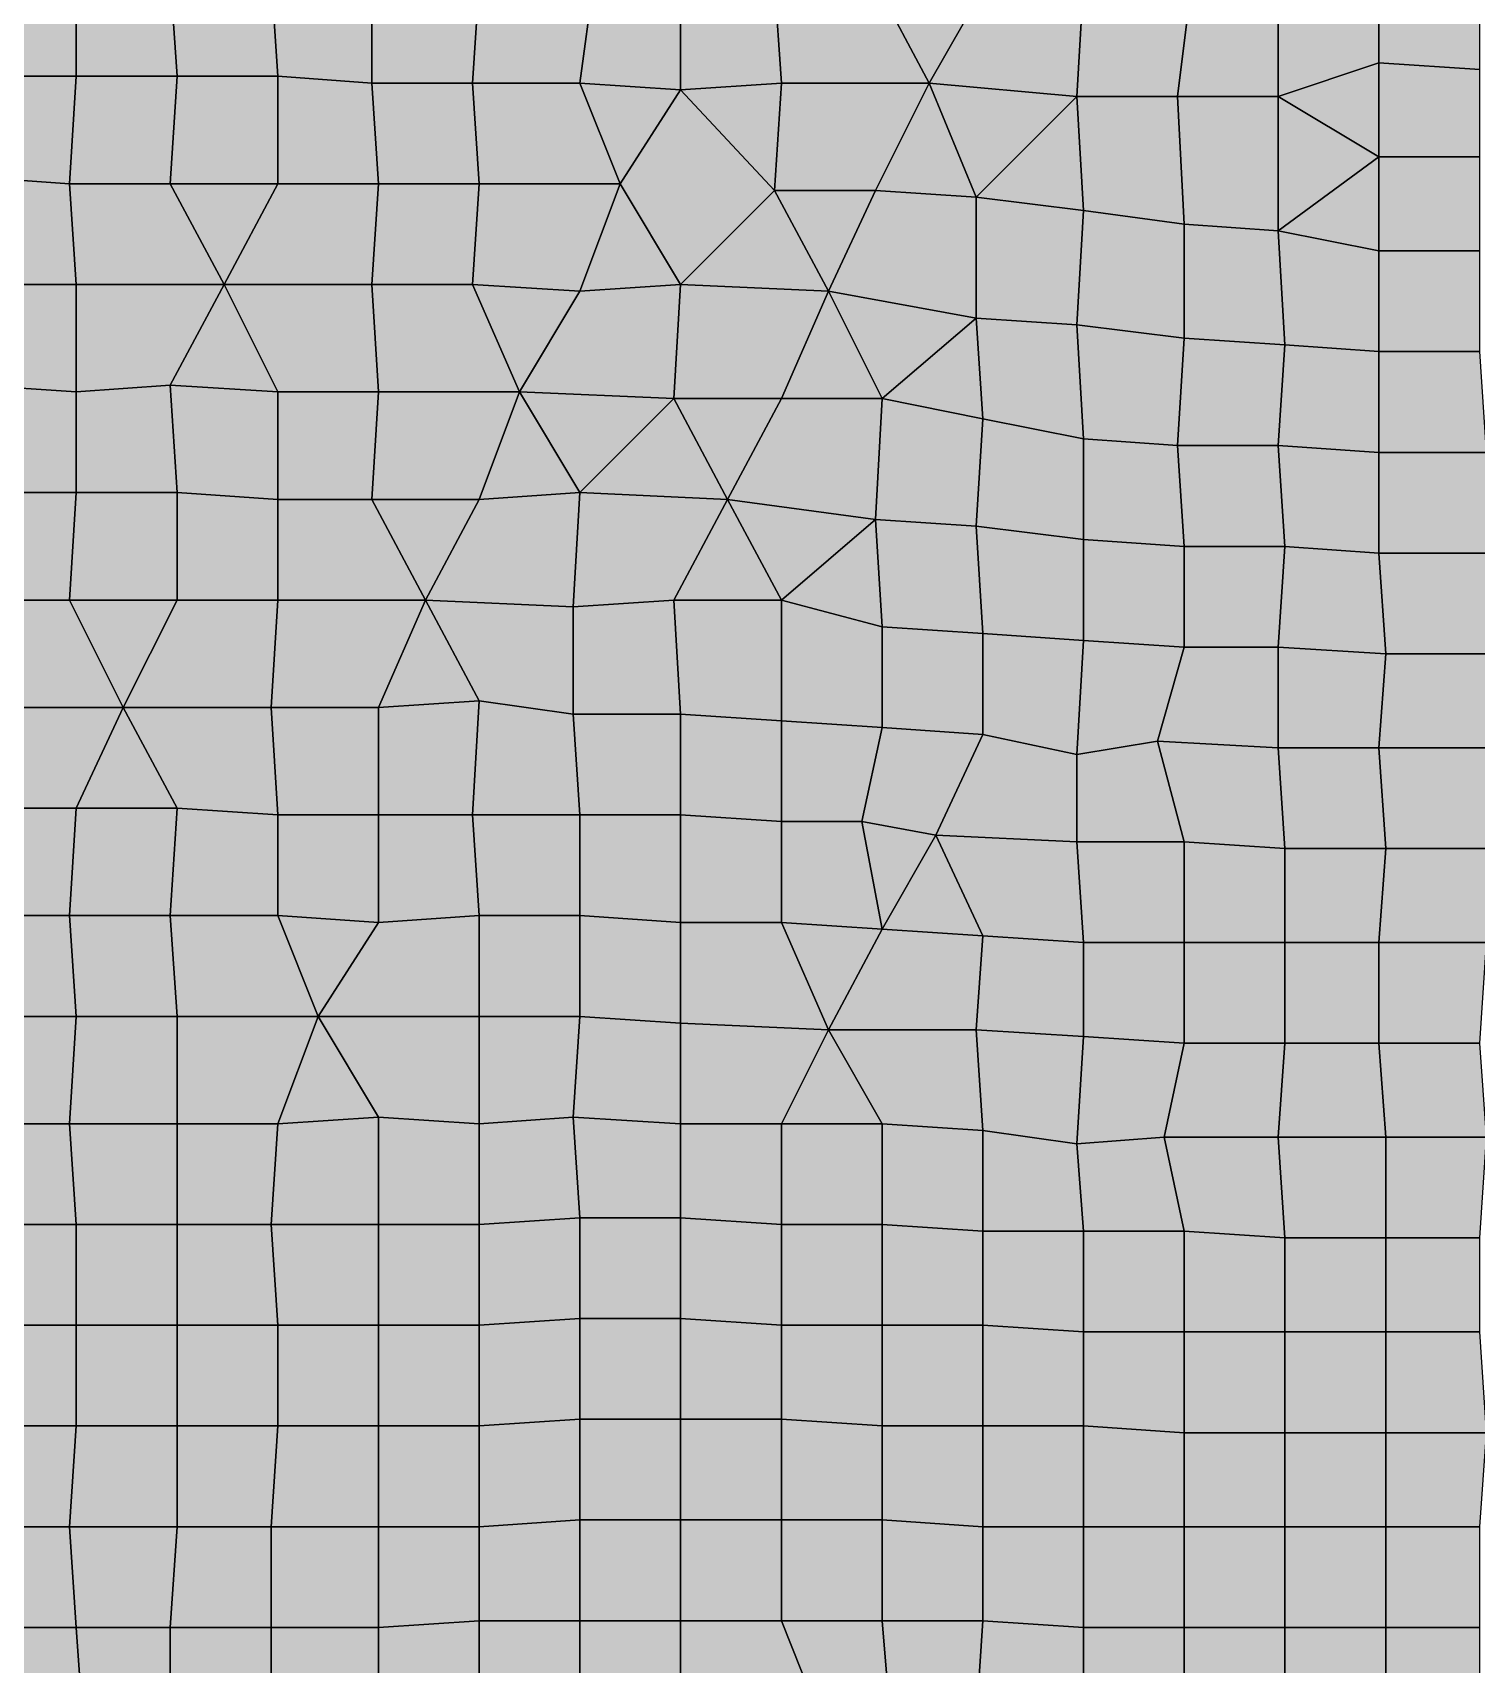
# Model space of a CAD drawing. Header units: metres. Extents: x -7480 to 79269, y -9100 to 45880.
# Drawn here: x 25930 to 30230, y 890 to 5750 of the extents above; entities that cross this region are included whole.
import ezdxf

# ---------------------------------------------------------------- set-up
doc = ezdxf.new("R2010")
doc.units = ezdxf.units.M
doc.layers.add('COLOR_1', color=1, linetype='Continuous')
doc.layers.add('COLOR_181', color=181, linetype='Continuous')

msp = doc.modelspace()

# ---------------------------------------------------------------- hatches: boundary and pattern name
at = {"layer": 'COLOR_1'}
for points in [[(25760, 1300), (26040, 1300), (26060, 1600), (25760, 1600)], [(26040, 1300), (26360, 1300), (26360, 1600), (26060, 1600)], [(26360, 1300), (26640, 1300), (26660, 1600), (26360, 1600)], [(26640, 1300), (26960, 1300), (26960, 1600), (26660, 1600)], [(26040, 1300), (26060, 1000), (26340, 1000), (26360, 1300)], [(26340, 1000), (26640, 1000), (26640, 1300), (26360, 1300)], [(25760, 1000), (25820, 720), (26080, 720), (26060, 1000)], [(26060, 1000), (26080, 720), (26340, 720), (26340, 1000)], [(26340, 720), (26640, 720), (26640, 1000), (26340, 1000)]]:
    msp.add_hatch(color=256, dxfattribs=at).paths.add_polyline_path(points)
at = {"layer": 'COLOR_181'}
for points in [[(25740, 5620), (26060, 5620), (26060, 5920), (25760, 5920)], [(26060, 5620), (26360, 5620), (26340, 5920), (26060, 5920)], [(26340, 5920), (26360, 5620), (26660, 5620), (26640, 5920)], [(26640, 5920), (26660, 5620), (26940, 5600), (26940, 5920)], [(26940, 5600), (27240, 5600), (27260, 5900), (26940, 5920)], [(27240, 5600), (27560, 5600), (27600, 5900), (27260, 5900)], [(27560, 5600), (27860, 5580), (27860, 5900), (27600, 5900)], [(27860, 5580), (28160, 5600), (28140, 5900), (27860, 5900)], [(28140, 5900), (28160, 5600), (28600, 5600), (28440, 5900)], [(28440, 5900), (28600, 5600), (28760, 5880)], [(28600, 5600), (29040, 5560), (29060, 5900), (28760, 5880)], [(29040, 5560), (29340, 5560), (29380, 5880), (29060, 5900)], [(29340, 5560), (29640, 5560), (29640, 5920), (29380, 5880)], [(29640, 5560), (29940, 5660), (29940, 5920), (29640, 5920)], [(29940, 5660), (30240, 5640), (30240, 5920), (29940, 5920)], [(29640, 5560), (29940, 5380), (29940, 5660)], [(29940, 5380), (30240, 5380), (30240, 5640), (29940, 5660)], [(25740, 5620), (25760, 5320), (26040, 5300), (26060, 5620)], [(26040, 5300), (26340, 5300), (26360, 5620), (26060, 5620)], [(26340, 5300), (26660, 5300), (26660, 5620), (26360, 5620)], [(26660, 5300), (26960, 5300), (26940, 5600), (26660, 5620)], [(26940, 5600), (26960, 5300), (27260, 5300), (27240, 5600)], [(27240, 5600), (27260, 5300), (27680, 5300), (27560, 5600)], [(27560, 5600), (27680, 5300), (27860, 5580)], [(27860, 5580), (28140, 5280), (28160, 5600)], [(28140, 5280), (28440, 5280), (28600, 5600), (28160, 5600)], [(28440, 5280), (28740, 5260), (28600, 5600)], [(28600, 5600), (28740, 5260), (29040, 5560)], [(27680, 5300), (27860, 5000), (28140, 5280), (27860, 5580)], [(28740, 5260), (29060, 5220), (29040, 5560)], [(29040, 5560), (29060, 5220), (29360, 5180), (29340, 5560)], [(29340, 5560), (29360, 5180), (29640, 5160), (29640, 5560)], [(29640, 5160), (29940, 5380), (29640, 5560)], [(29640, 5160), (29940, 5100), (29940, 5380)], [(29940, 5100), (30240, 5100), (30240, 5380), (29940, 5380)], [(25740, 5000), (26060, 5000), (26040, 5300), (25760, 5320)], [(26040, 5300), (26060, 5000), (26500, 5000), (26340, 5300)], [(26340, 5300), (26500, 5000), (26660, 5300)], [(26500, 5000), (26940, 5000), (26960, 5300), (26660, 5300)], [(26940, 5000), (27240, 5000), (27260, 5300), (26960, 5300)], [(27240, 5000), (27560, 4980), (27680, 5300), (27260, 5300)], [(27560, 4980), (27860, 5000), (27680, 5300)], [(27860, 5000), (28300, 4980), (28140, 5280)], [(28140, 5280), (28300, 4980), (28440, 5280)], [(28300, 4980), (28740, 4900), (28740, 5260), (28440, 5280)], [(28740, 4900), (29040, 4880), (29060, 5220), (28740, 5260)], [(29040, 4880), (29360, 4840), (29360, 5180), (29060, 5220)], [(29360, 4840), (29660, 4820), (29640, 5160), (29360, 5180)], [(29640, 5160), (29660, 4820), (29940, 4800), (29940, 5100)], [(29940, 4800), (30240, 4800), (30240, 5100), (29940, 5100)], [(25740, 5000), (25760, 4700), (26060, 4680), (26060, 5000)], [(26060, 4680), (26340, 4700), (26500, 5000), (26060, 5000)], [(26340, 4700), (26660, 4680), (26500, 5000)], [(26500, 5000), (26660, 4680), (26960, 4680), (26940, 5000)], [(26940, 5000), (26960, 4680), (27380, 4680), (27240, 5000)], [(27240, 5000), (27380, 4680), (27560, 4980)], [(27380, 4680), (27840, 4660), (27860, 5000), (27560, 4980)], [(27840, 4660), (28160, 4660), (28300, 4980), (27860, 5000)], [(28160, 4660), (28460, 4660), (28300, 4980)], [(28300, 4980), (28460, 4660), (28740, 4900)], [(28460, 4660), (28760, 4600), (28740, 4900)], [(28740, 4900), (28760, 4600), (29060, 4540), (29040, 4880)], [(29040, 4880), (29060, 4540), (29340, 4520), (29360, 4840)], [(29340, 4520), (29640, 4520), (29660, 4820), (29360, 4840)], [(29640, 4520), (29940, 4500), (29940, 4800), (29660, 4820)], [(29940, 4500), (30260, 4500), (30240, 4800), (29940, 4800)], [(25760, 4380), (26060, 4380), (26060, 4680), (25760, 4700)], [(26060, 4380), (26360, 4380), (26340, 4700), (26060, 4680)], [(26340, 4700), (26360, 4380), (26660, 4360), (26660, 4680)], [(26660, 4360), (26940, 4360), (26960, 4680), (26660, 4680)], [(26940, 4360), (27260, 4360), (27380, 4680), (26960, 4680)], [(27260, 4360), (27560, 4380), (27380, 4680)], [(27380, 4680), (27560, 4380), (27840, 4660)], [(27560, 4380), (28000, 4360), (27840, 4660)], [(27840, 4660), (28000, 4360), (28160, 4660)], [(28000, 4360), (28440, 4300), (28460, 4660), (28160, 4660)], [(28440, 4300), (28740, 4280), (28760, 4600), (28460, 4660)], [(28740, 4280), (29060, 4240), (29060, 4540), (28760, 4600)], [(29060, 4240), (29360, 4220), (29340, 4520), (29060, 4540)], [(29340, 4520), (29360, 4220), (29660, 4220), (29640, 4520)], [(29640, 4520), (29660, 4220), (29940, 4200), (29940, 4500)], [(29940, 4200), (30260, 4200), (30260, 4500), (29940, 4500)], [(25740, 4060), (26040, 4060), (26060, 4380), (25760, 4380)], [(26040, 4060), (26360, 4060), (26360, 4380), (26060, 4380)], [(26360, 4060), (26660, 4060), (26660, 4360), (26360, 4380)], [(27100, 4060), (27540, 4040), (27560, 4380), (27260, 4360)], [(27540, 4040), (27840, 4060), (28000, 4360), (27560, 4380)], [(26660, 4060), (27100, 4060), (26940, 4360), (26660, 4360)], [(26940, 4360), (27100, 4060), (27260, 4360)], [(27840, 4060), (28160, 4060), (28000, 4360)], [(28000, 4360), (28160, 4060), (28440, 4300)], [(28160, 4060), (28460, 3980), (28440, 4300)], [(28440, 4300), (28460, 3980), (28760, 3960), (28740, 4280)], [(28740, 4280), (28760, 3960), (29060, 3940), (29060, 4240)], [(29060, 3940), (29360, 3920), (29360, 4220), (29060, 4240)], [(29360, 3920), (29640, 3920), (29660, 4220), (29360, 4220)], [(29640, 3920), (29960, 3900), (29940, 4200), (29660, 4220)], [(29940, 4200), (29960, 3900), (30260, 3900), (30260, 4200)], [(25740, 4060), (25760, 3740), (26200, 3740), (26040, 4060)], [(26040, 4060), (26200, 3740), (26360, 4060)], [(26200, 3740), (26640, 3740), (26660, 4060), (26360, 4060)], [(26640, 3740), (26960, 3740), (27100, 4060), (26660, 4060)], [(26960, 3740), (27260, 3760), (27100, 4060)], [(27100, 4060), (27260, 3760), (27540, 3720), (27540, 4040)], [(27540, 3720), (27860, 3720), (27840, 4060), (27540, 4040)], [(27840, 4060), (27860, 3720), (28160, 3700), (28160, 4060)], [(28160, 3700), (28460, 3680), (28460, 3980), (28160, 4060)], [(28460, 3680), (28760, 3660), (28760, 3960), (28460, 3980)], [(28760, 3660), (29040, 3600), (29060, 3940), (28760, 3960)], [(29040, 3600), (29280, 3640), (29360, 3920), (29060, 3940)], [(29280, 3640), (29640, 3620), (29640, 3920), (29360, 3920)], [(29640, 3620), (29940, 3620), (29960, 3900), (29640, 3920)], [(29940, 3620), (30260, 3620), (30260, 3900), (29960, 3900)], [(26960, 3420), (27240, 3420), (27260, 3760), (26960, 3740)], [(27240, 3420), (27560, 3420), (27540, 3720), (27260, 3760)], [(25740, 3440), (26060, 3440), (26200, 3740), (25760, 3740)], [(26060, 3440), (26360, 3440), (26200, 3740)], [(26200, 3740), (26360, 3440), (26660, 3420), (26640, 3740)], [(26640, 3740), (26660, 3420), (26960, 3420), (26960, 3740)], [(27540, 3720), (27560, 3420), (27860, 3420), (27860, 3720)], [(27860, 3420), (28160, 3400), (28160, 3700), (27860, 3720)], [(28160, 3400), (28400, 3400), (28460, 3680), (28160, 3700)], [(28400, 3400), (28620, 3360), (28760, 3660), (28460, 3680)], [(28620, 3360), (29040, 3340), (29040, 3600), (28760, 3660)], [(29040, 3340), (29360, 3340), (29280, 3640), (29040, 3600)], [(29280, 3640), (29360, 3340), (29660, 3320), (29640, 3620)], [(29640, 3620), (29660, 3320), (29960, 3320), (29940, 3620)], [(29940, 3620), (29960, 3320), (30260, 3320), (30260, 3620)], [(25740, 3440), (25760, 3120), (26040, 3120), (26060, 3440)], [(26040, 3120), (26340, 3120), (26360, 3440), (26060, 3440)], [(26340, 3120), (26660, 3120), (26660, 3420), (26360, 3440)], [(26660, 3120), (26960, 3100), (26960, 3420), (26660, 3420)], [(26960, 3100), (27260, 3120), (27240, 3420), (26960, 3420)], [(27240, 3420), (27260, 3120), (27560, 3120), (27560, 3420)], [(27560, 3120), (27860, 3100), (27860, 3420), (27560, 3420)], [(27860, 3100), (28160, 3100), (28160, 3400), (27860, 3420)], [(28160, 3100), (28460, 3080), (28400, 3400), (28160, 3400)], [(28400, 3400), (28460, 3080), (28620, 3360)], [(28460, 3080), (28760, 3060), (28620, 3360)], [(28620, 3360), (28760, 3060), (29060, 3040), (29040, 3340)], [(29040, 3340), (29060, 3040), (29360, 3040), (29360, 3340)], [(29360, 3040), (29660, 3040), (29660, 3320), (29360, 3340)], [(29660, 3040), (29940, 3040), (29960, 3320), (29660, 3320)], [(29940, 3040), (30260, 3040), (30260, 3320), (29960, 3320)], [(25740, 2820), (26060, 2820), (26040, 3120), (25760, 3120)], [(26040, 3120), (26060, 2820), (26360, 2820), (26340, 3120)], [(26340, 3120), (26360, 2820), (26780, 2820), (26660, 3120)], [(26660, 3120), (26780, 2820), (26960, 3100)], [(26780, 2820), (27260, 2820), (27260, 3120), (26960, 3100)], [(27260, 2820), (27560, 2820), (27560, 3120), (27260, 3120)], [(27560, 2820), (27860, 2800), (27860, 3100), (27560, 3120)], [(27860, 2800), (28300, 2780), (28160, 3100), (27860, 3100)], [(28160, 3100), (28300, 2780), (28460, 3080)], [(28300, 2780), (28740, 2780), (28760, 3060), (28460, 3080)], [(28740, 2780), (29060, 2760), (29060, 3040), (28760, 3060)], [(29060, 2760), (29360, 2740), (29360, 3040), (29060, 3040)], [(29360, 2740), (29660, 2740), (29660, 3040), (29360, 3040)], [(29660, 2740), (29940, 2740), (29940, 3040), (29660, 3040)], [(29940, 2740), (30240, 2740), (30260, 3040), (29940, 3040)], [(25740, 2500), (26040, 2500), (26060, 2820), (25740, 2820)], [(26040, 2500), (26360, 2500), (26360, 2820), (26060, 2820)], [(26360, 2500), (26660, 2500), (26780, 2820), (26360, 2820)], [(26660, 2500), (26960, 2520), (26780, 2820)], [(26780, 2820), (26960, 2520), (27260, 2500), (27260, 2820)], [(27260, 2500), (27540, 2520), (27560, 2820), (27260, 2820)], [(27540, 2520), (27860, 2500), (27860, 2800), (27560, 2820)], [(27860, 2500), (28160, 2500), (28300, 2780), (27860, 2800)], [(28160, 2500), (28460, 2500), (28300, 2780)], [(28300, 2780), (28460, 2500), (28760, 2480), (28740, 2780)], [(28740, 2780), (28760, 2480), (29040, 2440), (29060, 2760)], [(29040, 2440), (29300, 2460), (29360, 2740), (29060, 2760)], [(29300, 2460), (29640, 2460), (29660, 2740), (29360, 2740)], [(29640, 2460), (29960, 2460), (29940, 2740), (29660, 2740)], [(29940, 2740), (29960, 2460), (30260, 2460), (30240, 2740)], [(25740, 2500), (25760, 2200), (26060, 2200), (26040, 2500)], [(26040, 2500), (26060, 2200), (26360, 2200), (26360, 2500)], [(26360, 2200), (26640, 2200), (26660, 2500), (26360, 2500)], [(26640, 2200), (26960, 2200), (26960, 2520), (26660, 2500)], [(26960, 2200), (27260, 2200), (27260, 2500), (26960, 2520)], [(27260, 2200), (27560, 2220), (27540, 2520), (27260, 2500)], [(27540, 2520), (27560, 2220), (27860, 2220), (27860, 2500)], [(27860, 2220), (28160, 2200), (28160, 2500), (27860, 2500)], [(28160, 2200), (28460, 2200), (28460, 2500), (28160, 2500)], [(28460, 2200), (28760, 2180), (28760, 2480), (28460, 2500)], [(28760, 2180), (29060, 2180), (29040, 2440), (28760, 2480)], [(29040, 2440), (29060, 2180), (29360, 2180), (29300, 2460)], [(29300, 2460), (29360, 2180), (29660, 2160), (29640, 2460)], [(29640, 2460), (29660, 2160), (29960, 2160), (29960, 2460)], [(29960, 2160), (30240, 2160), (30260, 2460), (29960, 2460)], [(25740, 1900), (26060, 1900), (26060, 2200), (25760, 2200)], [(26060, 1900), (26360, 1900), (26360, 2200), (26060, 2200)], [(26360, 1900), (26660, 1900), (26640, 2200), (26360, 2200)], [(26640, 2200), (26660, 1900), (26960, 1900), (26960, 2200)], [(26960, 1900), (27260, 1900), (27260, 2200), (26960, 2200)], [(27260, 1900), (27560, 1920), (27560, 2220), (27260, 2200)], [(27560, 1920), (27860, 1920), (27860, 2220), (27560, 2220)], [(27860, 1920), (28160, 1900), (28160, 2200), (27860, 2220)], [(28160, 1900), (28460, 1900), (28460, 2200), (28160, 2200)], [(28460, 1900), (28760, 1900), (28760, 2180), (28460, 2200)], [(28760, 1900), (29060, 1880), (29060, 2180), (28760, 2180)], [(29060, 1880), (29360, 1880), (29360, 2180), (29060, 2180)], [(29360, 1880), (29660, 1880), (29660, 2160), (29360, 2180)], [(29660, 1880), (29960, 1880), (29960, 2160), (29660, 2160)], [(29960, 1880), (30240, 1880), (30240, 2160), (29960, 2160)], [(25740, 1900), (25760, 1600), (26060, 1600), (26060, 1900)], [(26060, 1600), (26360, 1600), (26360, 1900), (26060, 1900)], [(26360, 1600), (26660, 1600), (26660, 1900), (26360, 1900)], [(26660, 1600), (26960, 1600), (26960, 1900), (26660, 1900)], [(26960, 1600), (27260, 1600), (27260, 1900), (26960, 1900)], [(27260, 1600), (27560, 1620), (27560, 1920), (27260, 1900)], [(27560, 1620), (27860, 1620), (27860, 1920), (27560, 1920)], [(27860, 1620), (28160, 1620), (28160, 1900), (27860, 1920)], [(28160, 1620), (28460, 1600), (28460, 1900), (28160, 1900)], [(28460, 1600), (28760, 1600), (28760, 1900), (28460, 1900)], [(28760, 1600), (29060, 1600), (29060, 1880), (28760, 1900)], [(29060, 1600), (29360, 1580), (29360, 1880), (29060, 1880)], [(29360, 1580), (29660, 1580), (29660, 1880), (29360, 1880)], [(29660, 1580), (29960, 1580), (29960, 1880), (29660, 1880)], [(29960, 1580), (30260, 1580), (30240, 1880), (29960, 1880)], [(27260, 1300), (27560, 1320), (27560, 1620), (27260, 1600)], [(27560, 1320), (27860, 1320), (27860, 1620), (27560, 1620)], [(27860, 1320), (28160, 1320), (28160, 1620), (27860, 1620)], [(28160, 1320), (28460, 1320), (28460, 1600), (28160, 1620)], [(26960, 1300), (27260, 1300), (27260, 1600), (26960, 1600)], [(28460, 1320), (28760, 1300), (28760, 1600), (28460, 1600)], [(28760, 1300), (29060, 1300), (29060, 1600), (28760, 1600)], [(29060, 1300), (29360, 1300), (29360, 1580), (29060, 1600)], [(29360, 1300), (29660, 1300), (29660, 1580), (29360, 1580)], [(29660, 1300), (29960, 1300), (29960, 1580), (29660, 1580)], [(29960, 1300), (30240, 1300), (30260, 1580), (29960, 1580)], [(27260, 1020), (27560, 1020), (27560, 1320), (27260, 1300)], [(27560, 1020), (27860, 1020), (27860, 1320), (27560, 1320)], [(27860, 1020), (28160, 1020), (28160, 1320), (27860, 1320)], [(28160, 1020), (28460, 1020), (28460, 1320), (28160, 1320)], [(28460, 1020), (28760, 1020), (28760, 1300), (28460, 1320)], [(25760, 1000), (26060, 1000), (26040, 1300), (25760, 1300)], [(26640, 1000), (26960, 1000), (26960, 1300), (26640, 1300)], [(26960, 1000), (27260, 1020), (27260, 1300), (26960, 1300)], [(28760, 1020), (29060, 1000), (29060, 1300), (28760, 1300)], [(29060, 1000), (29360, 1000), (29360, 1300), (29060, 1300)], [(29360, 1000), (29660, 1000), (29660, 1300), (29360, 1300)], [(29660, 1000), (29960, 1000), (29960, 1300), (29660, 1300)], [(29960, 1000), (30240, 1000), (30240, 1300), (29960, 1300)], [(26640, 720), (26960, 720), (26960, 1000), (26640, 1000)], [(26960, 720), (27260, 720), (27260, 1020), (26960, 1000)], [(27260, 720), (27560, 720), (27560, 1020), (27260, 1020)], [(27560, 720), (27860, 720), (27860, 1020), (27560, 1020)], [(27860, 720), (28280, 720), (28160, 1020), (27860, 1020)], [(28160, 1020), (28280, 720), (28480, 780), (28460, 1020)], [(28460, 1020), (28480, 780), (28740, 720), (28760, 1020)], [(28740, 720), (29060, 720), (29060, 1000), (28760, 1020)], [(29060, 720), (29360, 700), (29360, 1000), (29060, 1000)], [(29360, 700), (29660, 700), (29660, 1000), (29360, 1000)], [(29660, 700), (29960, 700), (29960, 1000), (29660, 1000)], [(29960, 700), (30240, 700), (30240, 1000), (29960, 1000)]]:
    msp.add_hatch(color=256, dxfattribs=at).paths.add_polyline_path(points)

# ---------------------------------------------------------------- linework, layer by layer
at = {"layer": 'COLOR_1'}
for points in [[(25760, 1300), (26040, 1300), (26060, 1600), (25760, 1600)], [(26040, 1300), (26360, 1300), (26360, 1600), (26060, 1600)], [(26360, 1300), (26640, 1300), (26660, 1600), (26360, 1600)], [(26640, 1300), (26960, 1300), (26960, 1600), (26660, 1600)], [(26040, 1300), (26060, 1000), (26340, 1000), (26360, 1300)], [(26340, 1000), (26640, 1000), (26640, 1300), (26360, 1300)], [(25760, 1000), (25820, 720), (26080, 720), (26060, 1000)], [(26060, 1000), (26080, 720), (26340, 720), (26340, 1000)], [(26340, 720), (26640, 720), (26640, 1000), (26340, 1000)]]:
    msp.add_lwpolyline(points, close=True, dxfattribs=at)
at = {"layer": 'COLOR_181'}
for points in [[(25740, 5620), (26060, 5620), (26060, 5920), (25760, 5920)], [(26060, 5620), (26360, 5620), (26340, 5920), (26060, 5920)], [(26340, 5920), (26360, 5620), (26660, 5620), (26640, 5920)], [(26640, 5920), (26660, 5620), (26940, 5600), (26940, 5920)], [(26940, 5600), (27240, 5600), (27260, 5900), (26940, 5920)], [(27240, 5600), (27560, 5600), (27600, 5900), (27260, 5900)], [(27560, 5600), (27860, 5580), (27860, 5900), (27600, 5900)], [(27860, 5580), (28160, 5600), (28140, 5900), (27860, 5900)], [(28140, 5900), (28160, 5600), (28600, 5600), (28440, 5900)], [(28440, 5900), (28600, 5600), (28760, 5880)], [(28600, 5600), (29040, 5560), (29060, 5900), (28760, 5880)], [(29040, 5560), (29340, 5560), (29380, 5880), (29060, 5900)], [(29340, 5560), (29640, 5560), (29640, 5920), (29380, 5880)], [(29640, 5560), (29940, 5660), (29940, 5920), (29640, 5920)], [(29940, 5660), (30240, 5640), (30240, 5920), (29940, 5920)], [(29640, 5560), (29940, 5380), (29940, 5660)], [(29940, 5380), (30240, 5380), (30240, 5640), (29940, 5660)], [(25740, 5620), (25760, 5320), (26040, 5300), (26060, 5620)], [(26040, 5300), (26340, 5300), (26360, 5620), (26060, 5620)], [(26340, 5300), (26660, 5300), (26660, 5620), (26360, 5620)], [(26660, 5300), (26960, 5300), (26940, 5600), (26660, 5620)], [(26940, 5600), (26960, 5300), (27260, 5300), (27240, 5600)], [(27240, 5600), (27260, 5300), (27680, 5300), (27560, 5600)], [(27560, 5600), (27680, 5300), (27860, 5580)], [(27860, 5580), (28140, 5280), (28160, 5600)], [(28140, 5280), (28440, 5280), (28600, 5600), (28160, 5600)], [(28440, 5280), (28740, 5260), (28600, 5600)], [(28600, 5600), (28740, 5260), (29040, 5560)], [(27680, 5300), (27860, 5000), (28140, 5280), (27860, 5580)], [(28740, 5260), (29060, 5220), (29040, 5560)], [(29040, 5560), (29060, 5220), (29360, 5180), (29340, 5560)], [(29340, 5560), (29360, 5180), (29640, 5160), (29640, 5560)], [(29640, 5160), (29940, 5380), (29640, 5560)], [(29640, 5160), (29940, 5100), (29940, 5380)], [(29940, 5100), (30240, 5100), (30240, 5380), (29940, 5380)], [(25740, 5000), (26060, 5000), (26040, 5300), (25760, 5320)], [(26040, 5300), (26060, 5000), (26500, 5000), (26340, 5300)], [(26340, 5300), (26500, 5000), (26660, 5300)], [(26500, 5000), (26940, 5000), (26960, 5300), (26660, 5300)], [(26940, 5000), (27240, 5000), (27260, 5300), (26960, 5300)], [(27240, 5000), (27560, 4980), (27680, 5300), (27260, 5300)], [(27560, 4980), (27860, 5000), (27680, 5300)], [(27860, 5000), (28300, 4980), (28140, 5280)], [(28140, 5280), (28300, 4980), (28440, 5280)], [(28300, 4980), (28740, 4900), (28740, 5260), (28440, 5280)], [(28740, 4900), (29040, 4880), (29060, 5220), (28740, 5260)], [(29040, 4880), (29360, 4840), (29360, 5180), (29060, 5220)], [(29360, 4840), (29660, 4820), (29640, 5160), (29360, 5180)], [(29640, 5160), (29660, 4820), (29940, 4800), (29940, 5100)], [(29940, 4800), (30240, 4800), (30240, 5100), (29940, 5100)], [(25740, 5000), (25760, 4700), (26060, 4680), (26060, 5000)], [(26060, 4680), (26340, 4700), (26500, 5000), (26060, 5000)], [(26340, 4700), (26660, 4680), (26500, 5000)], [(26500, 5000), (26660, 4680), (26960, 4680), (26940, 5000)], [(26940, 5000), (26960, 4680), (27380, 4680), (27240, 5000)], [(27240, 5000), (27380, 4680), (27560, 4980)], [(27380, 4680), (27840, 4660), (27860, 5000), (27560, 4980)], [(27840, 4660), (28160, 4660), (28300, 4980), (27860, 5000)], [(28160, 4660), (28460, 4660), (28300, 4980)], [(28300, 4980), (28460, 4660), (28740, 4900)], [(28460, 4660), (28760, 4600), (28740, 4900)], [(28740, 4900), (28760, 4600), (29060, 4540), (29040, 4880)], [(29040, 4880), (29060, 4540), (29340, 4520), (29360, 4840)], [(29340, 4520), (29640, 4520), (29660, 4820), (29360, 4840)], [(29640, 4520), (29940, 4500), (29940, 4800), (29660, 4820)], [(29940, 4500), (30260, 4500), (30240, 4800), (29940, 4800)], [(25760, 4380), (26060, 4380), (26060, 4680), (25760, 4700)], [(26060, 4380), (26360, 4380), (26340, 4700), (26060, 4680)], [(26340, 4700), (26360, 4380), (26660, 4360), (26660, 4680)], [(26660, 4360), (26940, 4360), (26960, 4680), (26660, 4680)], [(26940, 4360), (27260, 4360), (27380, 4680), (26960, 4680)], [(27260, 4360), (27560, 4380), (27380, 4680)], [(27380, 4680), (27560, 4380), (27840, 4660)], [(27560, 4380), (28000, 4360), (27840, 4660)], [(27840, 4660), (28000, 4360), (28160, 4660)], [(28000, 4360), (28440, 4300), (28460, 4660), (28160, 4660)], [(28440, 4300), (28740, 4280), (28760, 4600), (28460, 4660)], [(28740, 4280), (29060, 4240), (29060, 4540), (28760, 4600)], [(29060, 4240), (29360, 4220), (29340, 4520), (29060, 4540)], [(29340, 4520), (29360, 4220), (29660, 4220), (29640, 4520)], [(29640, 4520), (29660, 4220), (29940, 4200), (29940, 4500)], [(29940, 4200), (30260, 4200), (30260, 4500), (29940, 4500)], [(25740, 4060), (26040, 4060), (26060, 4380), (25760, 4380)], [(26040, 4060), (26360, 4060), (26360, 4380), (26060, 4380)], [(26360, 4060), (26660, 4060), (26660, 4360), (26360, 4380)], [(27100, 4060), (27540, 4040), (27560, 4380), (27260, 4360)], [(27540, 4040), (27840, 4060), (28000, 4360), (27560, 4380)], [(26660, 4060), (27100, 4060), (26940, 4360), (26660, 4360)], [(26940, 4360), (27100, 4060), (27260, 4360)], [(27840, 4060), (28160, 4060), (28000, 4360)], [(28000, 4360), (28160, 4060), (28440, 4300)], [(28160, 4060), (28460, 3980), (28440, 4300)], [(28440, 4300), (28460, 3980), (28760, 3960), (28740, 4280)], [(28740, 4280), (28760, 3960), (29060, 3940), (29060, 4240)], [(29060, 3940), (29360, 3920), (29360, 4220), (29060, 4240)], [(29360, 3920), (29640, 3920), (29660, 4220), (29360, 4220)], [(29640, 3920), (29960, 3900), (29940, 4200), (29660, 4220)], [(29940, 4200), (29960, 3900), (30260, 3900), (30260, 4200)], [(25740, 4060), (25760, 3740), (26200, 3740), (26040, 4060)], [(26040, 4060), (26200, 3740), (26360, 4060)], [(26200, 3740), (26640, 3740), (26660, 4060), (26360, 4060)], [(26640, 3740), (26960, 3740), (27100, 4060), (26660, 4060)], [(26960, 3740), (27260, 3760), (27100, 4060)], [(27100, 4060), (27260, 3760), (27540, 3720), (27540, 4040)], [(27540, 3720), (27860, 3720), (27840, 4060), (27540, 4040)], [(27840, 4060), (27860, 3720), (28160, 3700), (28160, 4060)], [(28160, 3700), (28460, 3680), (28460, 3980), (28160, 4060)], [(28460, 3680), (28760, 3660), (28760, 3960), (28460, 3980)], [(28760, 3660), (29040, 3600), (29060, 3940), (28760, 3960)], [(29040, 3600), (29280, 3640), (29360, 3920), (29060, 3940)], [(29280, 3640), (29640, 3620), (29640, 3920), (29360, 3920)], [(29640, 3620), (29940, 3620), (29960, 3900), (29640, 3920)], [(29940, 3620), (30260, 3620), (30260, 3900), (29960, 3900)], [(26960, 3420), (27240, 3420), (27260, 3760), (26960, 3740)], [(27240, 3420), (27560, 3420), (27540, 3720), (27260, 3760)], [(25740, 3440), (26060, 3440), (26200, 3740), (25760, 3740)], [(26060, 3440), (26360, 3440), (26200, 3740)], [(26200, 3740), (26360, 3440), (26660, 3420), (26640, 3740)], [(26640, 3740), (26660, 3420), (26960, 3420), (26960, 3740)], [(27540, 3720), (27560, 3420), (27860, 3420), (27860, 3720)], [(27860, 3420), (28160, 3400), (28160, 3700), (27860, 3720)], [(28160, 3400), (28400, 3400), (28460, 3680), (28160, 3700)], [(28400, 3400), (28620, 3360), (28760, 3660), (28460, 3680)], [(28620, 3360), (29040, 3340), (29040, 3600), (28760, 3660)], [(29040, 3340), (29360, 3340), (29280, 3640), (29040, 3600)], [(29280, 3640), (29360, 3340), (29660, 3320), (29640, 3620)], [(29640, 3620), (29660, 3320), (29960, 3320), (29940, 3620)], [(29940, 3620), (29960, 3320), (30260, 3320), (30260, 3620)], [(25740, 3440), (25760, 3120), (26040, 3120), (26060, 3440)], [(26040, 3120), (26340, 3120), (26360, 3440), (26060, 3440)], [(26340, 3120), (26660, 3120), (26660, 3420), (26360, 3440)], [(26660, 3120), (26960, 3100), (26960, 3420), (26660, 3420)], [(26960, 3100), (27260, 3120), (27240, 3420), (26960, 3420)], [(27240, 3420), (27260, 3120), (27560, 3120), (27560, 3420)], [(27560, 3120), (27860, 3100), (27860, 3420), (27560, 3420)], [(27860, 3100), (28160, 3100), (28160, 3400), (27860, 3420)], [(28160, 3100), (28460, 3080), (28400, 3400), (28160, 3400)], [(28400, 3400), (28460, 3080), (28620, 3360)], [(28460, 3080), (28760, 3060), (28620, 3360)], [(28620, 3360), (28760, 3060), (29060, 3040), (29040, 3340)], [(29040, 3340), (29060, 3040), (29360, 3040), (29360, 3340)], [(29360, 3040), (29660, 3040), (29660, 3320), (29360, 3340)], [(29660, 3040), (29940, 3040), (29960, 3320), (29660, 3320)], [(29940, 3040), (30260, 3040), (30260, 3320), (29960, 3320)], [(25740, 2820), (26060, 2820), (26040, 3120), (25760, 3120)], [(26040, 3120), (26060, 2820), (26360, 2820), (26340, 3120)], [(26340, 3120), (26360, 2820), (26780, 2820), (26660, 3120)], [(26660, 3120), (26780, 2820), (26960, 3100)], [(26780, 2820), (27260, 2820), (27260, 3120), (26960, 3100)], [(27260, 2820), (27560, 2820), (27560, 3120), (27260, 3120)], [(27560, 2820), (27860, 2800), (27860, 3100), (27560, 3120)], [(27860, 2800), (28300, 2780), (28160, 3100), (27860, 3100)], [(28160, 3100), (28300, 2780), (28460, 3080)], [(28300, 2780), (28740, 2780), (28760, 3060), (28460, 3080)], [(28740, 2780), (29060, 2760), (29060, 3040), (28760, 3060)], [(29060, 2760), (29360, 2740), (29360, 3040), (29060, 3040)], [(29360, 2740), (29660, 2740), (29660, 3040), (29360, 3040)], [(29660, 2740), (29940, 2740), (29940, 3040), (29660, 3040)], [(29940, 2740), (30240, 2740), (30260, 3040), (29940, 3040)], [(25740, 2500), (26040, 2500), (26060, 2820), (25740, 2820)], [(26040, 2500), (26360, 2500), (26360, 2820), (26060, 2820)], [(26360, 2500), (26660, 2500), (26780, 2820), (26360, 2820)], [(26660, 2500), (26960, 2520), (26780, 2820)], [(26780, 2820), (26960, 2520), (27260, 2500), (27260, 2820)], [(27260, 2500), (27540, 2520), (27560, 2820), (27260, 2820)], [(27540, 2520), (27860, 2500), (27860, 2800), (27560, 2820)], [(27860, 2500), (28160, 2500), (28300, 2780), (27860, 2800)], [(28160, 2500), (28460, 2500), (28300, 2780)], [(28300, 2780), (28460, 2500), (28760, 2480), (28740, 2780)], [(28740, 2780), (28760, 2480), (29040, 2440), (29060, 2760)], [(29040, 2440), (29300, 2460), (29360, 2740), (29060, 2760)], [(29300, 2460), (29640, 2460), (29660, 2740), (29360, 2740)], [(29640, 2460), (29960, 2460), (29940, 2740), (29660, 2740)], [(29940, 2740), (29960, 2460), (30260, 2460), (30240, 2740)], [(25740, 2500), (25760, 2200), (26060, 2200), (26040, 2500)], [(26040, 2500), (26060, 2200), (26360, 2200), (26360, 2500)], [(26360, 2200), (26640, 2200), (26660, 2500), (26360, 2500)], [(26640, 2200), (26960, 2200), (26960, 2520), (26660, 2500)], [(26960, 2200), (27260, 2200), (27260, 2500), (26960, 2520)], [(27260, 2200), (27560, 2220), (27540, 2520), (27260, 2500)], [(27540, 2520), (27560, 2220), (27860, 2220), (27860, 2500)], [(27860, 2220), (28160, 2200), (28160, 2500), (27860, 2500)], [(28160, 2200), (28460, 2200), (28460, 2500), (28160, 2500)], [(28460, 2200), (28760, 2180), (28760, 2480), (28460, 2500)], [(28760, 2180), (29060, 2180), (29040, 2440), (28760, 2480)], [(29040, 2440), (29060, 2180), (29360, 2180), (29300, 2460)], [(29300, 2460), (29360, 2180), (29660, 2160), (29640, 2460)], [(29640, 2460), (29660, 2160), (29960, 2160), (29960, 2460)], [(29960, 2160), (30240, 2160), (30260, 2460), (29960, 2460)], [(25740, 1900), (26060, 1900), (26060, 2200), (25760, 2200)], [(26060, 1900), (26360, 1900), (26360, 2200), (26060, 2200)], [(26360, 1900), (26660, 1900), (26640, 2200), (26360, 2200)], [(26640, 2200), (26660, 1900), (26960, 1900), (26960, 2200)], [(26960, 1900), (27260, 1900), (27260, 2200), (26960, 2200)], [(27260, 1900), (27560, 1920), (27560, 2220), (27260, 2200)], [(27560, 1920), (27860, 1920), (27860, 2220), (27560, 2220)], [(27860, 1920), (28160, 1900), (28160, 2200), (27860, 2220)], [(28160, 1900), (28460, 1900), (28460, 2200), (28160, 2200)], [(28460, 1900), (28760, 1900), (28760, 2180), (28460, 2200)], [(28760, 1900), (29060, 1880), (29060, 2180), (28760, 2180)], [(29060, 1880), (29360, 1880), (29360, 2180), (29060, 2180)], [(29360, 1880), (29660, 1880), (29660, 2160), (29360, 2180)], [(29660, 1880), (29960, 1880), (29960, 2160), (29660, 2160)], [(29960, 1880), (30240, 1880), (30240, 2160), (29960, 2160)], [(25740, 1900), (25760, 1600), (26060, 1600), (26060, 1900)], [(26060, 1600), (26360, 1600), (26360, 1900), (26060, 1900)], [(26360, 1600), (26660, 1600), (26660, 1900), (26360, 1900)], [(26660, 1600), (26960, 1600), (26960, 1900), (26660, 1900)], [(26960, 1600), (27260, 1600), (27260, 1900), (26960, 1900)], [(27260, 1600), (27560, 1620), (27560, 1920), (27260, 1900)], [(27560, 1620), (27860, 1620), (27860, 1920), (27560, 1920)], [(27860, 1620), (28160, 1620), (28160, 1900), (27860, 1920)], [(28160, 1620), (28460, 1600), (28460, 1900), (28160, 1900)], [(28460, 1600), (28760, 1600), (28760, 1900), (28460, 1900)], [(28760, 1600), (29060, 1600), (29060, 1880), (28760, 1900)], [(29060, 1600), (29360, 1580), (29360, 1880), (29060, 1880)], [(29360, 1580), (29660, 1580), (29660, 1880), (29360, 1880)], [(29660, 1580), (29960, 1580), (29960, 1880), (29660, 1880)], [(29960, 1580), (30260, 1580), (30240, 1880), (29960, 1880)], [(27260, 1300), (27560, 1320), (27560, 1620), (27260, 1600)], [(27560, 1320), (27860, 1320), (27860, 1620), (27560, 1620)], [(27860, 1320), (28160, 1320), (28160, 1620), (27860, 1620)], [(28160, 1320), (28460, 1320), (28460, 1600), (28160, 1620)], [(26960, 1300), (27260, 1300), (27260, 1600), (26960, 1600)], [(28460, 1320), (28760, 1300), (28760, 1600), (28460, 1600)], [(28760, 1300), (29060, 1300), (29060, 1600), (28760, 1600)], [(29060, 1300), (29360, 1300), (29360, 1580), (29060, 1600)], [(29360, 1300), (29660, 1300), (29660, 1580), (29360, 1580)], [(29660, 1300), (29960, 1300), (29960, 1580), (29660, 1580)], [(29960, 1300), (30240, 1300), (30260, 1580), (29960, 1580)], [(27260, 1020), (27560, 1020), (27560, 1320), (27260, 1300)], [(27560, 1020), (27860, 1020), (27860, 1320), (27560, 1320)], [(27860, 1020), (28160, 1020), (28160, 1320), (27860, 1320)], [(28160, 1020), (28460, 1020), (28460, 1320), (28160, 1320)], [(28460, 1020), (28760, 1020), (28760, 1300), (28460, 1320)], [(25760, 1000), (26060, 1000), (26040, 1300), (25760, 1300)], [(26640, 1000), (26960, 1000), (26960, 1300), (26640, 1300)], [(26960, 1000), (27260, 1020), (27260, 1300), (26960, 1300)], [(28760, 1020), (29060, 1000), (29060, 1300), (28760, 1300)], [(29060, 1000), (29360, 1000), (29360, 1300), (29060, 1300)], [(29360, 1000), (29660, 1000), (29660, 1300), (29360, 1300)], [(29660, 1000), (29960, 1000), (29960, 1300), (29660, 1300)], [(29960, 1000), (30240, 1000), (30240, 1300), (29960, 1300)], [(26640, 720), (26960, 720), (26960, 1000), (26640, 1000)], [(26960, 720), (27260, 720), (27260, 1020), (26960, 1000)], [(27260, 720), (27560, 720), (27560, 1020), (27260, 1020)], [(27560, 720), (27860, 720), (27860, 1020), (27560, 1020)], [(27860, 720), (28280, 720), (28160, 1020), (27860, 1020)], [(28160, 1020), (28280, 720), (28480, 780), (28460, 1020)], [(28460, 1020), (28480, 780), (28740, 720), (28760, 1020)], [(28740, 720), (29060, 720), (29060, 1000), (28760, 1020)], [(29060, 720), (29360, 700), (29360, 1000), (29060, 1000)], [(29360, 700), (29660, 700), (29660, 1000), (29360, 1000)], [(29660, 700), (29960, 700), (29960, 1000), (29660, 1000)], [(29960, 700), (30240, 700), (30240, 1000), (29960, 1000)]]:
    msp.add_lwpolyline(points, close=True, dxfattribs=at)

doc.saveas('drawing.dxf')
